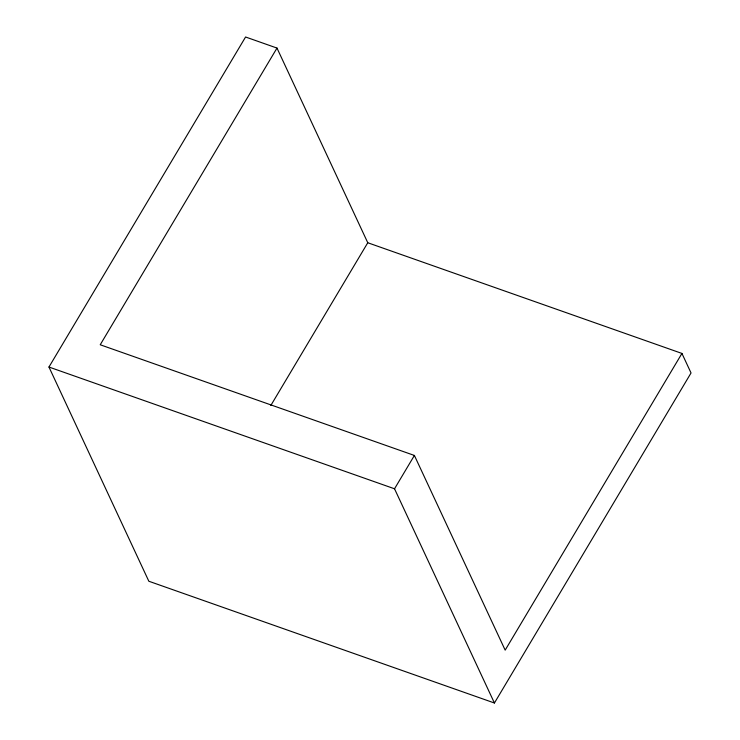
<?xml version="1.0" encoding="UTF-8"?>
<svg xmlns="http://www.w3.org/2000/svg" width="740" height="740" viewBox="0 0 740 740"><rect width="100%" height="100%" fill="white"/><g stroke="black" fill="none" stroke-linecap="round" stroke-linejoin="round"><path stroke-width="1.11" d="M48.96 367.031L245.578 37L276.991 48.072L367.771 242.748L681.938 353.433L691.04 372.969L494.422 703L148.842 581.242L48.96 367.031L394.531 488.788L494.422 703M276.991 48.072L100.224 344.766L414.391 455.452L505.17 650.136L681.938 353.433M270.822 405.492L367.771 242.748M394.531 488.788L414.391 455.452"/></g></svg>
